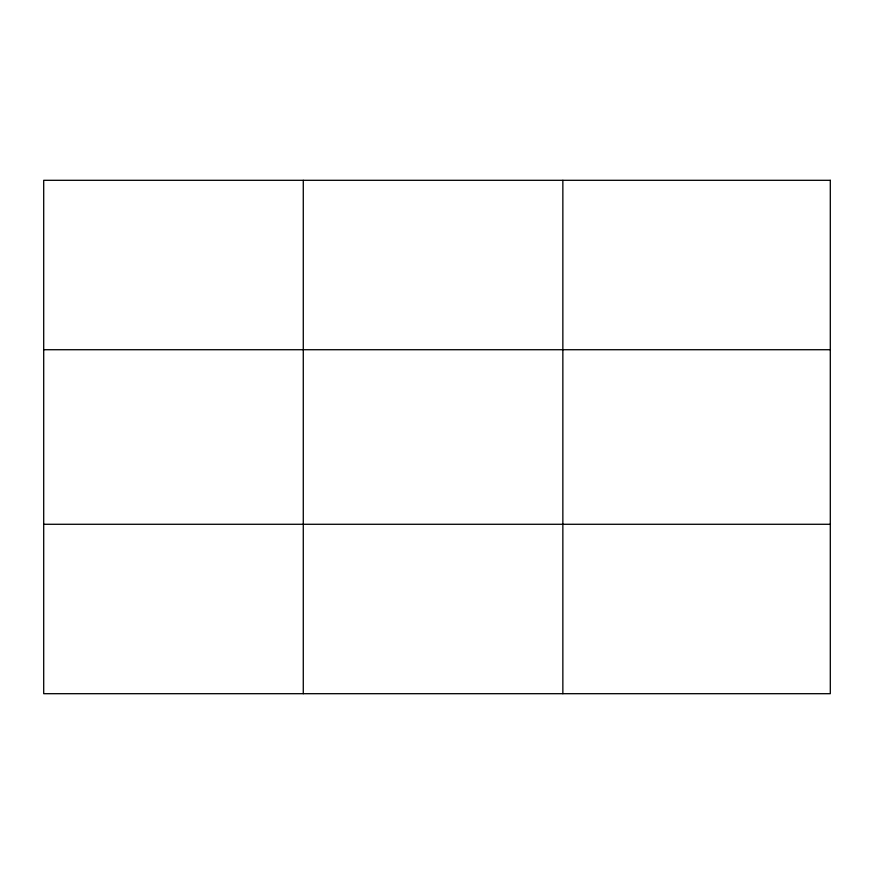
<?xml version="1.0" encoding="UTF-8"?>
<svg xmlns="http://www.w3.org/2000/svg" width="874" height="874" viewBox="0 0 874 874"><rect width="100%" height="100%" fill="white"/><g stroke="black" fill="none" stroke-linecap="round" stroke-linejoin="round"><path stroke-width="1.31" d="M303.278 693.694L303.278 180.306M562.856 693.694L562.856 180.306M43.7 349.72L830.3 349.72M43.7 524.28L830.3 524.28M830.3 180.306L830.3 693.694L43.7 693.694L43.7 180.306L830.3 180.306"/></g></svg>
